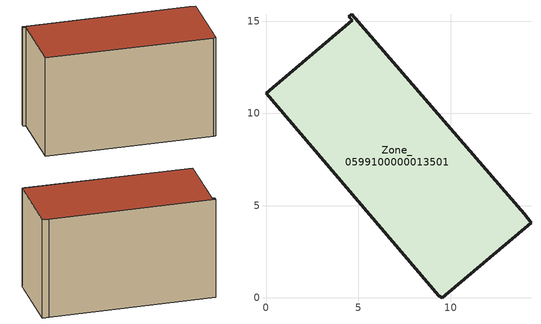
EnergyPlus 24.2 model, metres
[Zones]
Zone_0599100000013501
 floor ground (C_G): 0,11.09 4.66,15.04 4.49,15.24 4.65,15.38 14,4.57 14.36,4.08 9.54,0 9.37,0.12 z0
 wall outside (C_F): 9.37,0.12 9.54,0 14.36,4.08 14,4.57 4.65,15.38 4.49,15.24 4.66,15.04 0,11.09 9.37,0.12 z0:8.95
 roof outside (C_R): 4.66,15.04 0,11.09 9.37,0.12 9.54,0 14.36,4.08 14,4.57 4.65,15.38 4.49,15.24 z8.95
[BUILDING]
Pand.0599100000013501: North Axis=0; Terrain=City; Loads Convergence Tolerance Value=0.04; Temperature Convergence Tolerance Value=0.4; Solar Distribution=FullExterior; Maximum Number of Warmup Days=25; Minimum Number of Warmup Days=1
[Site:Location]
Rotterdam.The.Hague.AP_ZH_NLD Design_Conditions: Latitude=51.96; Longitude=4.45; Time Zone=1; Elevation=-4.5
[SITE:GROUNDTEMPERATURE:BUILDINGSURFACE]
18, 18, 18, 18, 18, 18, 18, 18, 18, 18, 18, 18
[MATERIAL] Thermal Absorptance=0.9; Solar Absorptance=0.7; Visible Absorptance=0.7
Name | Roughness | Thickness | Conductivity | Density | Specific Heat
G.TI.1946 | MediumSmooth | 0.15 | 1 | 540 | 1210
F.TI.1946 | Rough | 0.3 | 0.857143 | 1920 | 840
R.TI.1946 | MediumRough | 0.2 | 0.1 | 1500 | 1000
[CONSTRUCTION]
C_G: G.TI.1946
C_F: F.TI.1946
C_R: R.TI.1946
[ZONE]
Zone_0599100000013501: Type=1; Multiplier=1; Ceiling Height=Autocalculate; Volume=Autocalculate; Floor Area=autocalculate; Part of Total Floor Area=Yes
[ZONEINFILTRATION:DESIGNFLOWRATE]
Infil_Zone_0599100000013501: Zone or ZoneList or Space or SpaceList=Zone_0599100000013501; Schedule=AlwaysOn; Design Flow Rate Calculation Method=Flow/Area; Flow Rate per Floor Area=0.003; Constant Term Coefficient=1; Temperature Term Coefficient=0; Velocity Term Coefficient=0; Velocity Squared Term Coefficient=0
[HVACTEMPLATE:ZONE:IDEALLOADSAIRSYSTEM]
Zone_0599100000013501: Maximum Heating Supply Air Temperature=50; Minimum Cooling Supply Air Temperature=13; Maximum Heating Supply Air Humidity Ratio=0.0156; Minimum Cooling Supply Air Humidity Ratio=0.0077; Heating Limit=NoLimit; Cooling Limit=NoLimit; Dehumidification Control Type=ConstantSensibleHeatRatio; Cooling Sensible Heat Ratio=0.7; Dehumidification Setpoint=60; Humidification Control Type=None; Humidification Setpoint=30; Outdoor Air Method=None; Outdoor Air Flow Rate per Person=0.00944; Outdoor Air Flow Rate per Zone Floor Area=0; Outdoor Air Flow Rate per Zone=0; Demand Controlled Ventilation Type=None; Outdoor Air Economizer Type=NoEconomizer; Heat Recovery Type=None; Sensible Heat Recovery Effectiveness=0.7; Latent Heat Recovery Effectiveness=0.65
[ZONECONTROL:THERMOSTAT]
ThermostatControl_Zone_0599100000013501: Zone or ZoneList=Zone_0599100000013501; Control Type Schedule=DualSetpointControlType; Control 1=Thermostat_Zone_0599100000013501; Temperature Difference Between Cutout And Setpoint=0
[THERMOSTATSETPOINT:DUALSETPOINT]
Thermostat_Zone_0599100000013501: Heating Setpoint Temperature Schedule=HeatingSetpoint_Zone_0599100000013501; Cooling Setpoint Temperature Schedule=CoolingSetpoint_Zone_0599100000013501
[SCHEDULE:COMPACT]
HeatingSetpoint_Zone_0599100000013501: Through: 12/31, For: AllDays, Until: 24:00, 21
CoolingSetpoint_Zone_0599100000013501: Through: 12/31, For: AllDays, Until: 24:00, 24
DualSetpointControlType: Through: 12/31, For: AllDays, Until: 24:00, 4
AlwaysOn: Through: 12/31, For: AllDays, Until: 24:00, 1
